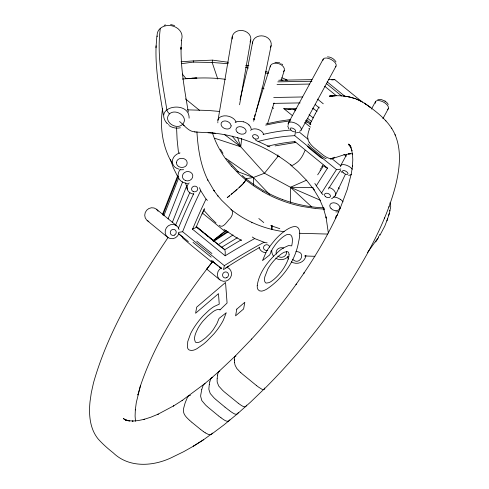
<?xml version="1.0" encoding="UTF-8"?>
<svg xmlns="http://www.w3.org/2000/svg" width="489" height="489" viewBox="0 0 489 489"><rect width="100%" height="100%" fill="white"/><g stroke="black" fill="none" stroke-linecap="round" stroke-linejoin="round"><path stroke-width="0.73" d="M156.101 45.795C155.135 69.047 159.61 92.085 163.363 114.921M290.319 202.409L290.466 187.269L264.482 173.234L240.735 146.786L232.189 136.138M290.808 164.512L291.028 165.423L297.844 171.346L306.707 180.453L314.189 190.019L313.4 188.852L319.348 198.736L323.749 208.925M336.566 169.634L294.769 135.673L295.429 132.299M155.973 47.794L156.877 35.99M217.171 378.608L217.14 381.194A20.031 8.417 48 0 0 217.25 382.294L218.748 386.065L222.648 390.363A36.314 15.269 48 0 0 223.98 391.567L224.427 391.958M217.177 378.517L217.568 375.106M189.109 118.161C189.579 100.159 153.54 105.82 166.504 122.812M224.317 265.759L224.323 265.655A196.315 58.442 -31.1 0 1 264.084 242.232M224.31 265.808L223.552 269.396M278.009 155.031L277.85 156.535L264.482 173.234L253.351 177.513L245.985 178.699M271.615 229.414L272.043 225.35M203.999 209.494A200.527 60.758 -70.2 0 0 196.395 226.596L195.588 227.77L192.318 229.06L225.154 255.79L225.246 251.908L224.806 249.726A200.362 59.695 -31.5 0 1 241.242 239.818M181.639 40.404L180.954 49.279L181.083 47.268C180.667 69.09 184.756 90.654 188.314 112.085M264.384 387.985L264.329 388.4A20.031 6.137 45.3 0 1 264.164 388.999L250.612 402.062L237.526 413.725C235.57 415.302 233.216 413.095 231.499 412.093A36.32 17.115 49.4 0 1 230.136 411.121L229.585 410.717M241.713 138.491L240.735 146.786L214.885 138.314M232.214 36.809L217.813 121.425M305.79 255.955L305.876 255.368M162.556 108.589C159.683 127.146 162.482 146.688 171.981 163.026M160.331 28.319C156.621 55.605 162.55 82.965 166.865 109.829A4.181 1.968 49.4 0 0 169.506 113.851C162.501 121.125 176.168 130.624 182.495 124.426C189.432 117.201 175.765 108.038 169.506 113.851M209.304 384.385L208.889 388.437A20.031 9.438 49.4 0 0 208.925 389.599L210.239 393.529L214.066 397.899A36.314 17.115 49.4 0 0 215.386 399.11L215.875 399.544M217.581 375.02L218.094 372.826A20.049 8.429 48 0 1 218.412 372.08L218.534 371.891A10.923 4.59 48 0 1 219.035 371.377L235.038 356.273L251.743 338.963M209.31 384.348L209.775 381.946M239.567 104.762L250.765 39.939M252.666 41.938L247.538 68.393L240.056 99.53M271.114 45.624L263.278 84.12L253.663 121.241M181.413 63.68L193.32 62.103L193.54 60.88L212.581 60.135L228.449 62.299M212.581 60.135L212.159 62.464L217.776 79.041M285.876 80.654L286.083 79.487L281.866 77.8M138.026 394.403L137.867 394.978L140.453 385.748L136.309 402.496L135.312 409.959L135.361 409.262L135.092 416.035L135.502 421.341M209.799 381.854L210.496 379.495A20.049 9.45 49.4 0 1 210.887 378.688L211.034 378.48A10.923 5.147 49.4 0 1 211.603 377.905L219.041 371.377A6.381 2.683 48 0 1 219.805 371.108M201.719 389.654L200.71 395.228A20.031 10.428 50.9 0 0 200.679 396.481L201.81 400.57L205.557 405.002A36.314 18.9 50.9 0 0 206.865 406.218L207.354 406.659M201.731 389.617L202.972 385.778A20.049 10.434 50.9 0 1 203.436 384.91L203.595 384.684A10.923 5.685 50.9 0 1 204.231 384.054L211.603 377.905M388.712 215.325L390.1 210.374M254.476 116.504L255.154 114.34M256.059 111.455L270.344 66.009M267.489 123.888L274.066 102.971M281.096 80.606L284.268 70.508M379.66 235.729L384.8 226.095L387.6 218.779M386.94 220.875L389.366 213.265M246.584 405.136L246.578 405.155A20.031 8.423 48 0 1 246.254 405.901C245.001 408.132 241.774 405.736 240.087 404.556A36.32 15.269 48 0 1 238.73 403.578L238.235 403.205M263.932 389.36L263.907 389.385C303.865 349.452 338.914 304.402 366.512 255.062L366.762 254.616C378.688 232.746 389.281 209.928 395.54 185.734L395.742 184.958C399.654 168.583 401.879 150.478 394.99 134.561M140.312 386.273C155.74 340.148 183.247 299.121 213.008 261.077M305.032 150.355C303.449 154.249 301.554 158.161 298.516 161.132C297.031 162.556 295.325 163.729 293.553 164.769C292.935 165.111 292.306 165.478 291.597 165.575C267.893 146.731 238.54 134.524 208.088 132.647L215.667 133.381L214.708 133.283M162.385 214.677L177.611 175.948M162.904 215.081L178.137 176.352M163.888 215.612L178.442 178.595M168.088 218.846L182.642 181.829M172.207 222.721L186.731 185.789M388.865 207.085L389.061 206.59M178.277 232.458L182.623 231.707L183.687 229.041A196.547 59.426 -70.7 0 1 200.698 190.655L205.459 198.289L207.385 200.453M384.458 218.314L384.647 217.849M340.099 208.522L347.251 189.469L351.414 173.302L352.508 165.74L352.435 166.627L352.801 159.756L352.447 153.583L352.502 154.365L351.426 148.937L351.988 150.863L350.21 146.229L351.145 147.855L348.669 144.029L350.931 146.706M175.319 225.643L189.909 192.385M251.566 339.152C267.569 321.725 282.52 303.333 296.31 284.103L296.034 284.494L304.25 272.673L303.895 273.186C317.771 252.52 330.411 230.936 340.283 208.057M202.11 214.096L204.659 208.583M309.934 124.371L313.473 117.238M335.185 195.734L345.258 174.542M313.516 117.152L315.173 113.974M315.216 113.888L319.005 106.957M379.562 234.903L379.886 234.304M288.253 123.234L323.162 59.169M301.187 130.05L336.041 66.131M340.546 165.802L346.725 154.457M371.451 109.078L375.454 101.736M382.869 118.705L388.327 108.699M378.902 236.095L378.223 237.269M377.178 239.005L377.532 238.43M244.054 182.574L245.374 180.649M245.185 180.991L245.759 179.989L238.247 173.216L231.786 166.456M376.823 239.579L367.532 252.489M321.493 167.446L321.823 166.945M320.509 168.974L320.839 168.467M322.434 165.991L321.982 166.694M322.514 165.869L323.046 165.044M375.68 241.988L378.602 237.501M168.088 237.465C137.8 282.685 108.497 330.008 93.515 382.777L91.272 392.899L90.013 401.75C88.711 414.47 89.744 428.633 98.136 438.957C102.702 444.061 107.855 448.609 113.234 452.838C129.536 468.688 154.921 466.329 173.791 456.5L183.589 451.732L193.216 446.304L203.601 439.715L212.44 433.285A20.031 12.396 54.4 0 0 212.605 433.052M244.738 181.615L244.958 181.297M295.607 142.14L295.093 142.574L275.05 145.893M244.28 182.25L243.803 182.886M206.615 269.201L212.984 261.126M243.913 182.715L243.675 183.045M182.849 236.859L182.281 237.556L182.959 238.186A35.99 0.905 39.6 0 0 184.078 239.2L191.26 245.331A21.504 0.538 39.6 0 0 193.167 246.902L193.565 247.226A39.426 0.99 39.6 0 0 195.307 248.656L205.038 256.578A39.432 0.99 39.6 0 0 206.67 257.899L207.024 258.186A21.504 0.538 39.6 0 0 208.699 259.531L210.692 261.102M243.656 183.027L242.709 184.133M243.528 183.186L243.259 183.497M242.837 183.962L241.609 185.258M242.544 184.28L241.755 185.08M237.526 413.725L237.929 413.205A20.031 9.438 49.4 0 0 238.277 412.502M240.729 186.101L241.59 185.245M221.285 247.287L204.414 233.259M241.425 185.41L241.077 185.741M219.983 309.879L227.079 303.027L225.533 282.459L196.7 307.147L195.606 313.241L218.473 293.657L219.249 304.176L214.268 306.426A25.978 8.227 -50.9 0 0 208.742 310.484L203.21 315.772A24.786 7.848 -50.9 0 0 198.931 320.723L196.517 323.932A29.688 9.401 -50.9 0 0 194.219 327.3L193.516 328.419A26.974 8.545 -50.9 0 0 190.545 333.779L187.745 341.585L187.446 347.373A31.999 10.135 -50.9 0 0 189.255 350.002L191.37 350.491L193.534 350.161A26.265 8.319 -50.9 0 0 196.994 348.657L203.424 344.128A39.964 12.659 -50.9 0 0 206.633 341.353L213.882 333.926A25.446 8.056 -50.9 0 0 218.571 327.936A26.54 8.405 -50.9 0 0 219.964 325.9A25.275 8.007 -50.9 0 0 223.4 320.026L226.26 312.746L219.072 318.388L216.89 323.736L213.357 329.507A15.648 4.957 -50.9 0 1 209.97 333.663L205.551 337.948L201.052 341.249A17.084 5.41 -50.9 0 1 198.479 342.398L196.792 342.593A19.56 6.198 -50.9 0 1 195.294 341.909C193.173 337.532 196.016 332.404 197.917 328.4A17.243 5.458 -50.9 0 1 200.239 324.684A16.29 5.159 -50.9 0 1 203.027 321.029L207.617 316.181L212.911 311.786A17.054 5.403 -50.9 0 1 216.181 309.965A19.872 6.296 -50.9 0 1 220.001 309.861M240.894 185.912L239.127 187.568M240.337 186.437L238.216 188.375M263.883 389.403L262.202 389.403L258.559 387.117A36.32 11.131 45.3 0 1 257.226 386.121L256.639 385.674M237.709 188.785L236.56 189.824M236.939 189.457L236.138 190.184M235.832 190.417L234.708 191.419M236.26 190.044L235.258 190.948M234.928 191.193L233.4 192.538M233.18 192.727L234.048 191.945M232.544 193.265L233.375 192.519M232.318 193.418L231.56 194.102M231.945 193.778L232.526 193.247M231.376 194.255L231.731 193.919M231.01 194.561L230.655 194.86M237.263 413.957L224.017 424.837L211.224 434.434L208.809 434.635L205.209 432.802M229.512 195.808L229.964 195.398M228.773 196.407L229.488 195.789M229.335 195.912L228.889 196.272M332.881 157.904L330.558 159.182M313.694 108.87L313.125 108.986L312.881 108.069L316.988 111.413M212.911 240.716L225.961 230.343M228.748 196.389L228.632 196.523A31.424 9.951 -50.9 0 1 227.929 197.03L227.202 197.58M334.653 157.201L332.893 158.234L330.87 158.613A8.649 6.962 66.1 0 1 328.975 158.295L327.544 157.758A21.504 17.311 66.1 0 1 325.546 156.694L325.142 156.449A39.432 31.742 66.1 0 1 323.351 155.264L313.62 147.342A39.426 31.742 66.1 0 1 312.031 145.783L311.689 145.416A21.504 17.311 66.1 0 1 310.105 143.564L309.176 142.22M213.027 240.857L226.224 230.674M227.96 197.049L227.458 197.428M213.351 240.888L227.746 231.376M228.271 231.78L213.87 241.291L213.448 240.961M218.62 244.439L233.021 234.928M219.775 267.33L220.203 267.073M223.895 269.378L228.852 266.169M193.601 446.054L193.216 446.304L203.601 439.715M237.348 237.746L221.639 247.275L222.128 247.654M351.554 174.616L348.657 175.392M340.802 168.962L338.669 169.646L336.475 169.622M195.148 131.804C188.778 132.006 184.219 125.08 179.561 121.529M306.548 180.19L290.466 187.269L311.737 206.914M337.612 214.842L335.931 216.309L335.754 218.314M308.785 128.815L309.745 128.411L309.048 130.215A35.99 28.973 66.1 0 0 308.186 132.929L307.599 136.737L308.156 140.123A8.643 6.962 66.1 0 0 309.14 142.152M331.511 198.723L332.52 198.302M331.035 159.017L344.128 154.768L350.313 153.717L348.327 153.901L352.563 153.693M164.157 25.3L165.496 24.89M290.234 109.236L287.257 109.457L283.791 108.595L296.517 108.369M377.789 99.707L381.334 99.542L385.222 101.247M298.657 132.397L296.365 132.825M179.414 153.069L180.025 152.916M266.089 123.949L278.864 121.241L290.796 119.512M265.637 125.123L278.058 122.574L290.136 120.875M180.417 127.782C176.553 128.723 172.33 127.837 169.047 125.618M274.91 62.329L278.162 62.384M183.601 169.689L180.258 169.805M289.213 120.997L290.393 120.838M251.309 222.746L252.024 222.672M331.774 79.933L334.812 79.664L362.496 102.195M338.706 211.804L335.778 211.884M182.36 79.047C196.688 77.702 211.181 77.36 225.466 79.322M181.028 61.797L193.54 60.88M361.42 101.461C351.805 96.07 340.381 94.982 329.586 96.137L334.91 95.771M330.906 96.021L335.906 95.71M296.004 251.548C307.202 251.786 299.61 266.578 292.581 259.237M294.769 135.673L292.593 135.789A196.547 111.095 -39.6 0 0 258.186 141.431L269.928 146.902M320.038 170.111L320.423 170.239M230.991 209.585C234.06 211.266 232.092 216.358 230.191 218.442C227.446 220.625 223.07 229.268 219.237 225.276M278.706 80.239L312.043 79.634M277.819 81.852L311.909 81.235M277.031 84.646L309.61 84.059M273.718 97.488L302.508 96.969M273.265 103.393L300.136 102.904M288.339 109.499L295.894 109.353M279.366 156.547L277.85 156.535L277.391 155.092M313.192 187.635L290.466 187.269L320.588 200.343M314.953 256.303L304.549 255.973M193.32 62.103L212.159 62.464L228.308 63.729M187.348 109.842L208.473 110.465L219.512 111.455M328.724 79.524L334.812 79.664M194.585 131.993L209.054 132.745M327.612 234.066L299.292 233.277M323.999 209.109L315.802 208.54M185.569 183.253L187.599 183.375M323.37 207.837C309.335 207.226 295.435 204.286 282.263 199.433L282.318 199.451C269.402 194.646 257.342 187.66 246.499 179.182M245.833 65.728L248.1 65.868M315.466 208.503L302.679 206.541A111.987 92.183 10.2 0 1 262.88 191.676M327.52 56.822C330.937 56.968 334.268 58.937 335.998 61.889M321.566 193.033L316.304 185.802A196.615 6.736 -60.1 0 1 327.526 168.13L325.509 167.409L324.372 166.028M284.14 231.719C265.46 229.219 247.33 222.153 232.428 210.514M348.333 96.743L355.54 98.729L354.525 98.436M343.101 95.972L349.073 96.846M246.004 65.251L248.913 65.758M170.6 24.511L174.604 25.55M245.631 67.329L248.51 68.008M265.478 72.843L268.302 73.662M279.812 228.669L270.735 225.594M278.73 62.543L279.702 62.843M253.284 118.864L254.683 119.31M253.357 118.894L254.787 119.353M265.729 71.467L268.522 72.458M261.945 88.069L264.023 88.809M210.796 261.187L212.104 262.116M237.086 171.388L253.351 177.513L269.665 194.573M326.151 158.711L325.723 158.528A21.504 17.103 65.1 0 1 323.73 157.458L323.376 157.25A39.432 31.357 65.1 0 1 321.542 156.028L311.805 148.112A39.426 31.357 65.1 0 1 310.215 146.547L309.873 146.187A21.504 17.103 65.1 0 1 308.284 144.334L307.978 143.925M212.079 262.104L212.104 262.025A35.99 0.905 39.6 0 0 211.963 261.847M252.3 237.018L254.677 238.571L264.084 242.257A7.176 4.273 28.1 0 0 267.116 242.831M280.992 79.621L282.99 80.563M357.074 99.401L356.512 99.133L361.982 101.736L366.408 104.554M294.946 142.556L294.69 141.394L327.526 168.124M241.67 240.447L235.961 237.354L223.986 229.408M262.905 191.645L254.078 186.101L245.778 180.007A2.109 0.666 -50.9 0 0 245.998 178.785M280.68 63.325L281.022 63.527M286.083 79.487L287.385 80.288M168.87 124.701L168.467 124.444M126.358 420.424L123.35 418.596L127.299 420.632L125.117 419.733L129.713 420.937L127.843 420.668L133.081 421.029L132.372 421.084L138.216 420.589L144.628 419.226L143.852 419.421L150.801 417.203L158.234 414.134L157.592 414.427L173.791 405.797L173.399 406.047L182.428 400.302L182.067 400.528L204.231 384.061A6.381 3.319 50.9 0 1 205.129 383.676M368.724 106.199C379.397 113.919 390.094 122.818 395.338 135.257M225.961 158.454L253.351 177.513L253.693 185.105M203.357 431.524L203.815 431.854A36.32 22.482 54.4 0 0 205.209 432.802M384.904 101.021L387.007 102.702L388.284 104.457M203.167 431.384L201.01 429.764M221.022 417.789L221.621 418.229A36.32 18.906 50.9 0 0 222.99 419.195C224.818 420.436 228.021 422.704 229.683 420.094A20.031 10.428 50.9 0 0 229.867 419.782M220.973 417.759L218.803 416.102M224.298 134.402L240.735 146.786L237.562 137.415M238.045 403.064L224.799 392.282M229.304 410.503L225.026 407.16M222.269 247.764L224.732 249.665L196.333 226.541M219.805 267.355L220.197 267.66M256.499 385.564L242.471 374.109A36.314 11.131 45.3 0 1 241.126 372.924L240.936 372.759M200.759 429.568L192.012 422.453M199.475 110.282L185.484 98.912M218.577 415.931L207.678 406.946M211.187 257.153L210.857 256.89A21.504 0.929 40 0 1 209.176 255.558L208.815 255.27A39.432 1.705 40 0 1 207.183 253.95L197.452 246.034A39.426 1.705 40 0 1 195.71 244.598L195.319 244.274A21.504 0.929 40 0 1 193.418 242.697L193.021 242.367M224.916 407.074L216.15 399.794M327.123 81.822L345.454 96.755M326.23 83.436L341.609 95.96M324.61 86.186L336.145 95.575M317.514 99.096L323.278 103.79M315.209 104.585L319.323 107.935M309.085 114.573L313.223 117.947M307.624 118.301L311.634 121.565M293.822 109.402L295.601 110.85M306.737 119.915L310.747 123.179M305.601 120.496L310.821 124.744M306.102 121.712L307.147 122.562M304.671 122.439L310.436 127.134M343.889 154.365L346.194 156.242M283.791 108.595L292.532 115.716M272.562 107.525L273.663 108.417M299.341 132.128L307.991 139.169M331.634 158.418L340.864 165.93M258.815 218.528L263.767 222.556M202.269 212.953L224.744 231.254M196.719 226.994L203.235 232.293M196.12 226.841L200.924 230.771M201.45 231.175L206.248 235.105M206.841 235.588L208.546 236.957M209.799 237.996L211.572 239.445M212.691 240.331L213.907 241.321M182.623 231.707L224.323 265.655M178.546 233.638L188.351 241.615M211.419 260.392L221.804 268.846M179.432 234.494L182.318 236.841M212.305 261.254L218.076 265.949M156.443 209.213L176.816 225.9M206.847 269.158L219.873 279.83M147.201 220.557L167.586 237.263M167.525 123.748L167.171 123.448M281.908 64.096L282.715 64.786M191.761 422.239L189.775 420.491M242.159 175.459L245.484 178.351M240.814 372.649L240.478 372.343M189.5 420.24L189.066 419.843A36.314 22.482 54.4 0 1 187.77 418.608C185.325 416.304 182.972 413.242 183.442 409.678A20.031 12.396 54.4 0 1 183.626 408.339L185.154 402.857L187.238 397.82A20.049 12.414 54.4 0 1 187.849 396.836L188.051 396.579A10.923 6.76 54.4 0 1 188.827 395.846A6.381 3.949 54.4 0 1 190.478 395.289M231.511 209.805L221.633 200.27L217.489 195.386L218.002 196.083L213.736 190.258L214.231 190.997L207.452 179.377L207.892 180.196C200.411 165.141 197.941 148.271 196.908 131.657M240.325 372.196L236.829 368.51L235.16 365.393A20.031 6.137 45.3 0 1 234.891 364.439L234.518 362.233M167 123.295L166.67 122.977M216.059 222.966L211.358 218.583L203.717 210.184M350.35 146.205L348.523 144.487L350.625 146.486M385.619 120.618L385.968 120.966M238.485 172.012L228.479 161.009M341.933 172.483L341.065 171.376M182.318 74.028L186.113 78.76M316.304 185.802L314.843 183.467M391.506 128.063L391.83 128.509M288.779 128.809L287.728 125.954M220.49 149.243L222.966 153.314M177.672 176.615L173.302 167.8L170.514 159.493M338.608 187.629L339.213 188.864M323.266 207.648L326.249 218.07L326.016 216.859L328.351 233.015M185.698 183.344L187.287 189.219M178.497 152.782L177.104 139.457L176.566 127.574M217.819 122.336L217.886 122.837M234.512 362.153L234.359 360.216M323.895 207.996L323.975 208.834M271.835 225.625L272.171 229.427M234.359 360.191L234.329 359.287M234.323 359.213L234.439 357.398A20.049 6.149 45.3 0 1 234.604 356.799L234.677 356.652A10.923 3.35 45.3 0 1 235.038 356.273A6.381 1.956 45.3 0 1 235.924 356.163M184.206 125.404A4.181 1.968 49.4 0 1 182.495 124.426M181.187 40.44A12.592 10.361 10.2 0 0 176.236 27.47A12.592 10.361 10.2 0 0 160.337 28.325A12.592 10.361 10.2 0 0 157.256 36.687M389.947 202.801A12.592 10.361 10.2 0 1 389.464 210.93M231.762 166.468A112.201 92.36 10.2 0 1 212.354 132.617M324.39 209.873A8.313 3.924 49.4 0 1 324.189 209.488M323.889 209.011A1.864 0.88 49.4 0 1 323.852 208.082M252.526 43.46A9.407 7.903 9.9 0 1 263.883 36.125A9.407 7.903 9.9 0 1 270.338 47.641M235.166 122.446A9.425 5.88 17.2 0 1 243.351 121.859M243.369 121.749A9.597 6.009 18.7 0 1 249.048 124.964M248.95 125.001A9.456 5.856 18.9 0 1 251.169 129.041M232.214 39.016A9.407 7.903 9.9 0 1 242.788 30.581A9.407 7.903 9.9 0 1 250.05 42.023M217.801 120.16A9.425 6.204 13.6 0 1 226.578 115.881A9.425 6.204 13.6 0 1 236.04 122.054M179.102 169.151A9.425 8.234 -15.4 0 1 172.354 161.443A9.425 8.234 -15.4 0 1 179.42 153.106M180.221 169.549A9.425 8.447 -20.6 0 0 178.442 177.385A9.597 8.686 -20.2 0 0 182.421 182A9.456 8.57 -21.4 0 0 185.649 183.008M286.487 251.578A5.232 4.798 -4.1 0 1 283.895 256.664A5.232 4.798 -4.1 0 1 277.856 256.12M276.401 254.121A5.232 4.798 -4.1 0 1 277.917 248.919A5.232 4.798 -4.1 0 1 283.718 248.204M288.272 256.419A9.425 8.918 -7 0 1 279.329 259.549A9.597 9.053 -10.1 0 1 275.717 258.106M273.675 256.309A9.456 8.943 -11.2 0 1 271.762 250.612M305.833 255.961A9.425 8.826 2.8 0 1 291.365 261.853M288.492 259.06A9.425 8.826 2.8 0 1 287.41 256.67M340.301 199.249A9.597 6.375 26.9 0 1 343.064 201.829M333.461 196.926A9.456 6.223 27.3 0 1 340.234 199.323M375.332 103.265A7.317 3.521 28.6 0 1 383.131 101.895A7.317 3.521 28.6 0 1 387.6 109.438M340.381 166.511A7.317 3.435 28.9 0 1 345.014 164.817A7.317 3.435 28.9 0 1 352.355 169.182M322.966 60.269A7.317 3.521 28.6 0 1 331.181 59.505A7.317 3.521 28.6 0 1 335.313 66.871M288.351 125.184A7.317 3.435 28.9 0 1 296.102 123.521A7.317 3.435 28.9 0 1 299.726 131.18M307.471 146.303A21.504 16.895 64.2 0 0 308.088 146.975L308.431 147.342A39.426 30.972 64.2 0 0 310.026 148.9L319.757 156.822A39.432 30.972 64.2 0 0 321.536 158.008L321.945 158.259A21.504 16.895 64.2 0 0 322.679 158.687M211.609 377.911A6.381 3.007 49.4 0 1 212.495 377.575M329.366 96.095A8.765 8.032 -10.5 0 1 332.049 96.217M321.744 192.703A196.315 6.803 -60.2 0 1 336.615 169.365M258.155 141.523A7.164 3.753 26.3 0 1 255.105 139.616M263.106 134.408A200.099 112.14 -39.9 0 1 290.063 130.098M317.679 174.824A200.362 8.117 -59.9 0 1 323.394 166.071M267.342 146.303A196.523 110.85 -39.5 0 1 294.574 141.639M323.082 194.769A7.176 2.09 67.2 0 1 321.573 192.941M328.37 188.992A200.099 8.105 -59.9 0 1 340.686 170.148M200.747 190.533A7.164 2.586 70.4 0 1 199.488 187.648M178.326 228.424A200.099 60.63 -70.2 0 1 193.736 193.638M219.769 267.416A3.723 0.947 -86.5 0 1 219.445 266.878M225.154 255.79A196.615 58.423 -31.1 0 1 254.677 238.571M192.55 229.335A196.523 59.083 -70.6 0 1 205.961 199.212M225.802 267.911A200.099 59.615 -31.5 0 1 259.769 247.391M196.712 241.144A21.504 1.308 40.3 0 0 197.422 241.737L197.813 242.061A39.426 2.402 40.3 0 0 199.549 243.498L209.28 251.419A39.432 2.402 40.3 0 0 210.918 252.734L211.279 253.021A21.504 1.308 40.3 0 0 211.92 253.528M148.858 221.541A7.317 6.944 -50.7 0 1 146.669 210.227A7.317 6.944 -50.7 0 1 158.1 211.224M178.919 233.455A7.317 6.938 -53.1 0 1 167.874 237.495A7.317 6.938 -53.1 0 1 168.35 225.759A7.317 6.938 -53.1 0 1 179.078 229.579M226.725 267.232A7.317 6.938 -53.1 0 1 230.325 277.893A7.317 6.938 -53.1 0 1 219.048 279.036A7.317 6.938 -53.1 0 1 221.59 267.752M328.865 187.434A7.311 4.963 23.9 0 1 335.258 192.477A7.311 4.963 23.9 0 1 332.795 197.642M270.179 66.981A7.317 4.804 17.4 0 1 279.14 63.808A7.317 4.804 17.4 0 1 283.528 71.73M250.539 130.331A7.311 4.817 19.4 0 1 257.923 129.347A7.311 4.817 19.4 0 1 263.632 134.499M193.809 194.023A7.311 6.638 -14.4 0 1 187.544 189.983A7.311 6.638 -14.4 0 1 189.17 182.886M267.746 250.203A3.099 2.855 -13.3 0 1 263.663 248.498A3.099 2.855 -13.3 0 1 265.979 244.793A3.099 2.855 -13.3 0 1 269.677 247.11M271.468 250.606A7.311 6.785 -8.8 0 1 270.741 251.218M265.894 252.709A7.311 6.785 -8.8 0 1 259.091 247.147M289.072 254.311L288.877 256.425A25.33 8.02 -50.9 0 1 286.138 263.919L284.372 267.104A17.298 5.477 -50.9 0 1 280.82 272.214A17.628 5.581 -50.9 0 1 273.626 279.647L271.358 281.34A15.159 4.798 -50.9 0 1 268.907 282.66L266.523 283.076A17.72 5.611 -50.9 0 1 265.374 282.618L264.592 281.138L264.543 278.669A34.982 11.082 -50.9 0 1 264.855 276.75L267.758 269.274A16.779 5.312 -50.9 0 1 269.023 267.128A17.243 5.458 -50.9 0 1 270.472 264.977L270.979 264.274A15.697 4.969 -50.9 0 1 274.268 260.27L277.324 257.208A22.036 6.98 -50.9 0 1 279.262 255.521L281.615 253.748A16.901 5.355 -50.9 0 1 284.653 252.092L287.098 251.652A17.408 5.513 -50.9 0 1 288.632 252.526L289.072 254.311M231.156 125.862C230.24 132.109 218.895 128.081 221.425 122.562C224.145 119.004 230.759 121.718 231.156 125.862M257.226 285.503L257.281 287.355A33.796 10.703 -50.9 0 0 257.966 289.482L259.347 290.784L261.346 291.12A25.19 7.977 -50.9 0 0 263.956 290.484A25.96 8.221 -50.9 0 0 267.086 288.92C282.978 278.107 295.215 261.102 298.577 241.994C305.099 213.803 282 230.832 273.724 241.517A22.622 7.164 -50.9 0 0 269.592 246.768A22.549 7.139 -50.9 0 0 266.187 252.086L262.501 260.588L269.696 254.946L272.422 248.944L275.717 244.145A14.175 4.493 -50.9 0 1 278.681 240.771L280.802 238.748A18.38 5.819 -50.9 0 1 282.22 237.544A16.669 5.281 -50.9 0 1 287.471 234.408C293.803 233.229 292.532 242.147 291.707 245.857L288.534 245.57L283.29 247.966A26.021 8.24 -50.9 0 0 279.298 250.863C269.06 259.94 259.262 271.554 257.226 285.503M176.48 162.586C176.254 168.833 187.311 169.157 187.177 162.758C186.829 157.006 176.835 156.731 176.48 162.586M236.786 309.14L235.582 315.839L243.614 308.962L244.818 302.263L236.786 309.14M188.161 78.601L187.036 78.692L192.513 78.283L188.161 78.601M195.869 78.093L191.443 78.35L196.884 78.044L195.869 78.093M370.76 107.617L364.372 103.142L370.76 107.617M237.538 132.507A5.232 3.588 18 0 0 246.01 132.109A5.232 3.588 18 0 0 239.641 126.651A5.232 3.588 18 0 0 237.538 132.507M185.686 180.637A5.232 4.694 -9.8 0 0 192.764 175.343A5.232 4.694 -9.8 0 0 184.371 172.617A5.232 4.694 -9.8 0 0 185.686 180.637M331.077 208.601A5.232 3.692 22.5 0 0 339.592 208.815A5.232 3.692 22.5 0 0 333.73 202.776A5.232 3.692 22.5 0 0 331.077 208.601M343.186 172.696A3.099 1.412 29.4 0 0 347.887 174.041A3.099 1.412 29.4 0 0 344.574 170.679A3.099 1.412 29.4 0 0 343.186 172.696M290.894 130.129A3.099 1.412 29.4 0 0 295.601 131.474A3.099 1.412 29.4 0 0 292.288 128.112A3.099 1.412 29.4 0 0 290.894 130.129M174.5 235.093A3.099 2.94 -56.4 0 0 174.964 229.812A3.099 2.94 -56.4 0 0 170.264 232.269A3.099 2.94 -56.4 0 0 174.5 235.093M226.792 277.66A3.099 2.94 -56.4 0 0 227.251 272.379A3.099 2.94 -56.4 0 0 222.556 274.836A3.099 2.94 -56.4 0 0 226.792 277.66M325.35 196.474A3.099 2.042 22 0 0 330.344 196.645A3.099 2.042 22 0 0 326.774 193.228A3.099 2.042 22 0 0 325.35 196.474M253.388 137.892A3.099 2.048 22.1 0 0 258.375 138.051A3.099 2.048 22.1 0 0 254.787 134.634A3.099 2.048 22.1 0 0 253.388 137.892M193.613 191.719A3.099 2.855 -13.2 0 0 197.678 188.357A3.099 2.855 -13.2 0 0 192.642 186.871A3.099 2.855 -13.2 0 0 193.613 191.719"/></g></svg>
